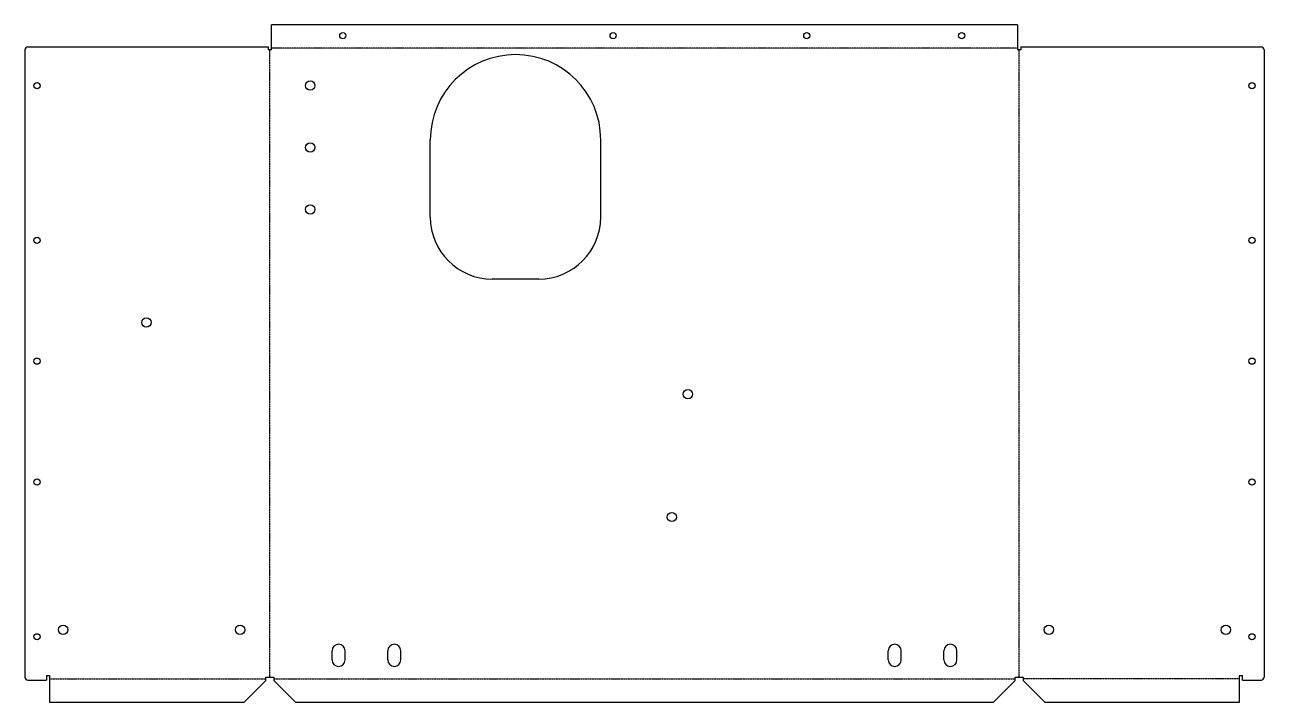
# Model space of a CAD drawing. Extents: x 125 to 925, y -426 to 11.
import ezdxf

# ---------------------------------------------------------------- set-up
doc = ezdxf.new("R2010")
doc.units = 0
doc.header["$MEASUREMENT"] = 0
doc.linetypes.add('CENTER', pattern=[0.72, 0.45, -0.09, 0.09, -0.09])
doc.layers.add('SHEETMETAL_BEND_LINES_UP', color=7, linetype='CENTER')
doc.layers.add('VISIBLE', color=7, linetype='CONTINUOUS')

msp = doc.modelspace()

# ---------------------------------------------------------------- linework, layer by layer
at = {"layer": 'SHEETMETAL_BEND_LINES_UP'}
for p, q in [((282.64, -410), (282.64, -5)), ((765.28, -3.86), (283.78, -3.86)), ((766.42, -410), (766.42, -5)), ((140.5, -411.14), (280.09, -411.14)), ((285.19, -411.14), (763.86, -411.14)), ((908.56, -411.14), (768.97, -411.14))]:
    msp.add_line(p, q, dxfattribs=at)
at = {"layer": 'VISIBLE'}
for p, q in [((765.28, 11.28), (283.78, 11.28)), ((283.78, -5), (283.78, 11.28)), ((765.28, 11.28), (765.28, -5)), ((124.5, -5), (124.5, -410)), ((126.5, -3), (281.5, -3)), ((281.5, -3), (281.5, -5)), ((283.78, -5), (281.5, -5)), ((767.56, -5), (765.28, -5)), ((767.56, -3), (922.56, -3)), ((767.56, -3), (767.56, -5)), ((924.56, -5), (924.56, -410)), ((386.28, -113), (386.28, -63)), ((496.28, -113), (496.28, -63)), ((456.28, -153), (426.28, -153)), ((322.83, -399), (322.83, -393)), ((331.23, -399), (331.23, -393)), ((358.83, -399), (358.83, -393)), ((367.23, -399), (367.23, -393)), ((681.83, -399), (681.83, -393)), ((690.23, -399), (690.23, -393)), ((717.83, -399), (717.83, -393)), ((726.23, -399), (726.23, -393)), ((126.5, -412), (138.5, -412)), ((138.5, -409), (138.5, -412)), ((138.5, -409), (140.5, -409)), ((140.5, -409), (140.5, -426.28)), ((266.09, -426.28), (280.09, -412.28)), ((280.09, -412.28), (280.09, -410)), ((280.09, -410), (285.19, -410)), ((285.19, -410), (285.19, -412.28)), ((299.19, -426.28), (285.19, -412.28)), ((749.86, -426.28), (763.86, -412.28)), ((763.86, -412.28), (763.86, -410)), ((763.86, -410), (768.97, -410)), ((768.97, -410), (768.97, -412.28)), ((782.97, -426.28), (768.97, -412.28)), ((908.56, -426.28), (908.56, -409)), ((908.56, -409), (910.56, -409)), ((910.56, -412), (910.56, -409)), ((910.56, -412), (922.56, -412)), ((140.5, -426.28), (266.09, -426.28)), ((299.19, -426.28), (749.86, -426.28)), ((782.97, -426.28), (908.56, -426.28))]:
    msp.add_line(p, q, dxfattribs=at)
for centre, radius in [((329.78, 4.18), 2), ((504.28, 4.18), 2), ((629.28, 4.18), 2), ((729.28, 4.18), 2), ((132.4, -28), 2), ((308.78, -28), 3), ((916.66, -28), 2), ((308.78, -68), 3), ((308.78, -108), 3), ((132.4, -128), 2), ((916.66, -128), 2), ((203, -181), 3), ((132.4, -206), 2), ((916.66, -206), 2), ((552.53, -227.32), 3), ((132.4, -284), 2), ((916.66, -284), 2), ((542.18, -306.65), 3), ((132.4, -384), 2), ((149.23, -379.5), 3), ((263.5, -379.5), 3), ((785.56, -379.5), 3), ((899.82, -379.5), 3), ((916.66, -384), 2)]:
    msp.add_circle(centre, radius, dxfattribs=at)
for centre, radius, start, end in [((126.5, -5), 2, 90, 180), ((441.28, -63), 55, 0, 180), ((922.56, -5), 2, 0, 90), ((426.28, -113), 40, 180, 270), ((456.28, -113), 40, 270, 0), ((327.03, -393), 4.2, 0, 180), ((363.03, -393), 4.2, 0, 180), ((686.03, -393), 4.2, 0, 180), ((722.03, -393), 4.2, 0, 180), ((327.03, -399), 4.2, 180, 0), ((363.03, -399), 4.2, 180, 0), ((686.03, -399), 4.2, 180, 0), ((722.03, -399), 4.2, 180, 0), ((126.5, -410), 2, 180, 270), ((922.56, -410), 2, 270, 0)]:
    msp.add_arc(centre, radius, start, end, dxfattribs=at)

doc.saveas('drawing.dxf')
